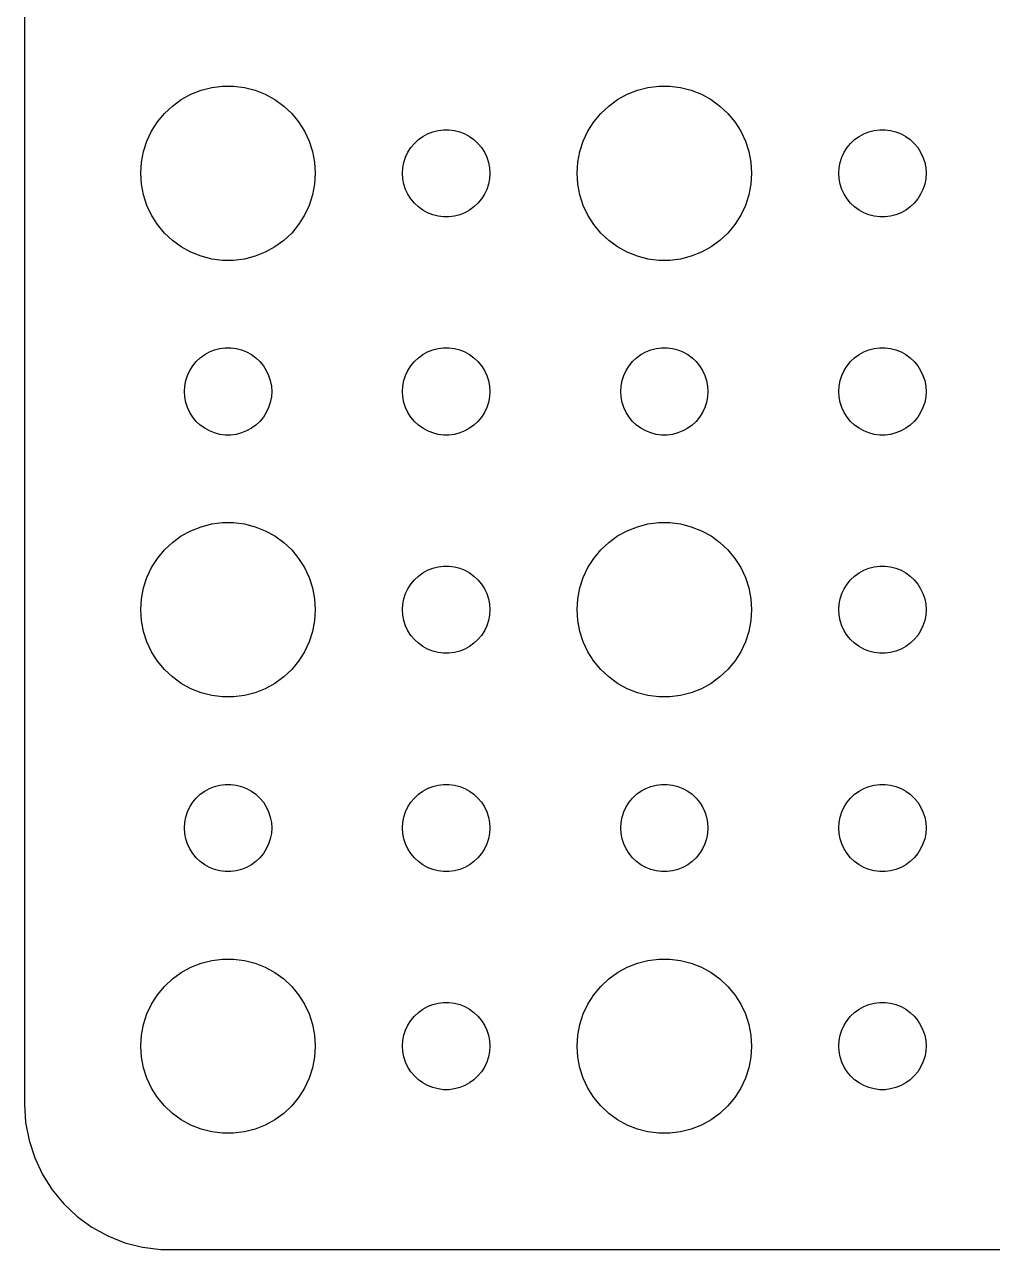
# Model space of a CAD drawing. Header units: metres. Extents: x -74 to 74, y -44 to 44.
# Drawn here: x -74.5 to -41.22, y -44.49 to -2.39 of the extents above; entities that cross this region are included whole.
import ezdxf

# ---------------------------------------------------------------- set-up
doc = ezdxf.new("R2010")
doc.units = ezdxf.units.M

msp = doc.modelspace()

# ---------------------------------------------------------------- linework, layer by layer
for p, q in [((-74.5, 39.5), (-74.5, -39.5)), ((-68.427, -4.64682), (-68.0621, -4.55313)), ((-68.0621, -4.55313), (-67.6884, -4.50591)), ((-67.6884, -4.50591), (-67.3116, -4.50591)), ((-67.3116, -4.50591), (-66.9379, -4.55313)), ((-66.9379, -4.55313), (-66.573, -4.64682)), ((-53.427, -4.64682), (-53.0621, -4.55313)), ((-53.0621, -4.55313), (-52.6884, -4.50591)), ((-52.6884, -4.50591), (-52.3116, -4.50591)), ((-52.3116, -4.50591), (-51.9379, -4.55313)), ((-51.9379, -4.55313), (-51.5729, -4.64682)), ((-69.4123, -5.18845), (-69.1075, -4.96701)), ((-69.1075, -4.96701), (-68.7773, -4.78551)), ((-68.7773, -4.78551), (-68.427, -4.64682)), ((-66.573, -4.64682), (-66.2227, -4.78551)), ((-66.2227, -4.78551), (-65.8925, -4.96701)), ((-65.8925, -4.96701), (-65.5877, -5.18845)), ((-54.4123, -5.18845), (-54.1075, -4.96701)), ((-54.1075, -4.96701), (-53.7773, -4.78551)), ((-53.7773, -4.78551), (-53.427, -4.64682)), ((-51.5729, -4.64682), (-51.2227, -4.78551)), ((-51.2227, -4.78551), (-50.8925, -4.96701)), ((-50.8925, -4.96701), (-50.5877, -5.18845)), ((-69.927, -5.73663), (-69.6869, -5.44635)), ((-69.6869, -5.44635), (-69.4123, -5.18845)), ((-65.5877, -5.18845), (-65.3131, -5.44635)), ((-65.3131, -5.44635), (-65.073, -5.73663)), ((-54.927, -5.73663), (-54.6869, -5.44635)), ((-54.6869, -5.44635), (-54.4123, -5.18845)), ((-50.5877, -5.18845), (-50.3131, -5.44635)), ((-50.3131, -5.44635), (-50.0729, -5.73663)), ((-70.1289, -6.05473), (-69.927, -5.73663)), ((-65.073, -5.73663), (-64.8711, -6.05473)), ((-55.1289, -6.05473), (-54.927, -5.73663)), ((-50.0729, -5.73663), (-49.8711, -6.05473)), ((-70.2893, -6.39561), (-70.1289, -6.05473)), ((-64.8711, -6.05473), (-64.7107, -6.39561)), ((-60.9561, -6.34422), (-60.8037, -6.23351)), ((-60.8037, -6.23351), (-60.6387, -6.14275)), ((-60.6387, -6.14275), (-60.4635, -6.07341)), ((-60.4635, -6.07341), (-60.2811, -6.02657)), ((-60.2811, -6.02657), (-60.0942, -6.00294)), ((-60.0942, -6.00294), (-59.9058, -6.00294)), ((-59.9058, -6.00294), (-59.7189, -6.02657)), ((-59.7189, -6.02657), (-59.5365, -6.07341)), ((-59.5365, -6.07341), (-59.3613, -6.14275)), ((-59.3613, -6.14275), (-59.1963, -6.23351)), ((-59.1963, -6.23351), (-59.0439, -6.34422)), ((-55.2893, -6.39561), (-55.1289, -6.05473)), ((-49.8711, -6.05473), (-49.7107, -6.39561)), ((-45.9561, -6.34422), (-45.8037, -6.23351)), ((-45.8037, -6.23351), (-45.6387, -6.14275)), ((-45.6387, -6.14275), (-45.4635, -6.07341)), ((-45.4635, -6.07341), (-45.2811, -6.02657)), ((-45.2811, -6.02657), (-45.0942, -6.00294)), ((-45.0942, -6.00294), (-44.9058, -6.00294)), ((-44.9058, -6.00294), (-44.7189, -6.02657)), ((-44.7189, -6.02657), (-44.5365, -6.07341)), ((-44.5365, -6.07341), (-44.3613, -6.14275)), ((-44.3613, -6.14275), (-44.1963, -6.23351)), ((-44.1963, -6.23351), (-44.0439, -6.34422)), ((-70.4057, -6.75392), (-70.2893, -6.39561)), ((-64.7107, -6.39561), (-64.5943, -6.75392)), ((-61.3145, -6.77736), (-61.2135, -6.61832)), ((-61.2135, -6.61832), (-61.0934, -6.47318)), ((-61.0934, -6.47318), (-60.9561, -6.34422)), ((-59.0439, -6.34422), (-58.9065, -6.47318)), ((-58.9065, -6.47318), (-58.7865, -6.61832)), ((-58.7865, -6.61832), (-58.6855, -6.77736)), ((-55.4057, -6.75392), (-55.2893, -6.39561)), ((-49.7107, -6.39561), (-49.5942, -6.75392)), ((-46.3145, -6.77736), (-46.2135, -6.61832)), ((-46.2135, -6.61832), (-46.0934, -6.47318)), ((-46.0934, -6.47318), (-45.9561, -6.34422)), ((-44.0439, -6.34422), (-43.9065, -6.47318)), ((-43.9065, -6.47318), (-43.7865, -6.61832)), ((-43.7865, -6.61832), (-43.6855, -6.77736)), ((-70.5, -7.5), (-70.4763, -7.12399)), ((-70.4763, -7.12399), (-70.4057, -6.75392)), ((-64.5943, -6.75392), (-64.5237, -7.12399)), ((-64.5237, -7.12399), (-64.5, -7.5)), ((-61.4882, -7.312), (-61.4529, -7.12695)), ((-61.4529, -7.12695), (-61.3947, -6.9478)), ((-61.3947, -6.9478), (-61.3145, -6.77736)), ((-58.6855, -6.77736), (-58.6053, -6.9478)), ((-58.6053, -6.9478), (-58.5471, -7.12695)), ((-58.5471, -7.12695), (-58.5118, -7.312)), ((-55.5, -7.5), (-55.4763, -7.12399)), ((-55.4763, -7.12399), (-55.4057, -6.75392)), ((-49.5942, -6.75392), (-49.5237, -7.12399)), ((-49.5237, -7.12399), (-49.5, -7.5)), ((-46.4882, -7.312), (-46.4529, -7.12695)), ((-46.4529, -7.12695), (-46.3947, -6.9478)), ((-46.3947, -6.9478), (-46.3145, -6.77736)), ((-43.6855, -6.77736), (-43.6053, -6.9478)), ((-43.6053, -6.9478), (-43.5471, -7.12695)), ((-43.5471, -7.12695), (-43.5118, -7.312)), ((-70.4763, -7.87599), (-70.5, -7.5)), ((-64.5, -7.5), (-64.5237, -7.87599)), ((-61.5, -7.5), (-61.4882, -7.312)), ((-61.4882, -7.68799), (-61.5, -7.5)), ((-58.5118, -7.312), (-58.5, -7.5)), ((-58.5, -7.5), (-58.5118, -7.68799)), ((-55.4763, -7.87599), (-55.5, -7.5)), ((-49.5, -7.5), (-49.5237, -7.87599)), ((-46.5, -7.5), (-46.4882, -7.312)), ((-46.4882, -7.68799), (-46.5, -7.5)), ((-43.5118, -7.312), (-43.5, -7.5)), ((-43.5, -7.5), (-43.5118, -7.68799)), ((-70.4057, -8.24606), (-70.4763, -7.87599)), ((-64.5237, -7.87599), (-64.5943, -8.24606)), ((-61.4529, -7.87303), (-61.4882, -7.68799)), ((-61.3947, -8.05219), (-61.4529, -7.87303)), ((-58.5471, -7.87303), (-58.6053, -8.05219)), ((-58.5118, -7.68799), (-58.5471, -7.87303)), ((-55.4057, -8.24606), (-55.4763, -7.87599)), ((-49.5237, -7.87599), (-49.5942, -8.24606)), ((-46.4529, -7.87303), (-46.4882, -7.68799)), ((-46.3947, -8.05219), (-46.4529, -7.87303)), ((-43.5471, -7.87303), (-43.6053, -8.05219)), ((-43.5118, -7.68799), (-43.5471, -7.87303)), ((-70.2893, -8.60437), (-70.4057, -8.24606)), ((-64.5943, -8.24606), (-64.7107, -8.60437)), ((-61.3145, -8.22263), (-61.3947, -8.05219)), ((-61.2135, -8.38167), (-61.3145, -8.22263)), ((-61.0934, -8.52681), (-61.2135, -8.38167)), ((-58.7865, -8.38167), (-58.9065, -8.52681)), ((-58.6855, -8.22263), (-58.7865, -8.38167)), ((-58.6053, -8.05219), (-58.6855, -8.22263)), ((-55.2893, -8.60437), (-55.4057, -8.24606)), ((-49.5942, -8.24606), (-49.7107, -8.60437)), ((-46.3145, -8.22263), (-46.3947, -8.05219)), ((-46.2135, -8.38167), (-46.3145, -8.22263)), ((-46.0934, -8.52681), (-46.2135, -8.38167)), ((-43.7865, -8.38167), (-43.9065, -8.52681)), ((-43.6855, -8.22263), (-43.7865, -8.38167)), ((-43.6053, -8.05219), (-43.6855, -8.22263)), ((-70.1289, -8.94525), (-70.2893, -8.60437)), ((-64.7107, -8.60437), (-64.8711, -8.94525)), ((-60.9561, -8.65576), (-61.0934, -8.52681)), ((-60.8037, -8.76648), (-60.9561, -8.65576)), ((-60.6387, -8.85724), (-60.8037, -8.76648)), ((-59.1963, -8.76648), (-59.3613, -8.85724)), ((-59.0439, -8.65576), (-59.1963, -8.76648)), ((-58.9065, -8.52681), (-59.0439, -8.65576)), ((-55.1289, -8.94525), (-55.2893, -8.60437)), ((-49.7107, -8.60437), (-49.8711, -8.94525)), ((-45.9561, -8.65576), (-46.0934, -8.52681)), ((-45.8037, -8.76648), (-45.9561, -8.65576)), ((-45.6387, -8.85724), (-45.8037, -8.76648)), ((-44.1963, -8.76648), (-44.3613, -8.85724)), ((-44.0439, -8.65576), (-44.1963, -8.76648)), ((-43.9065, -8.52681), (-44.0439, -8.65576)), ((-69.927, -9.26335), (-70.1289, -8.94525)), ((-64.8711, -8.94525), (-65.073, -9.26335)), ((-60.4635, -8.92657), (-60.6387, -8.85724)), ((-60.2811, -8.97342), (-60.4635, -8.92657)), ((-60.0942, -8.99704), (-60.2811, -8.97342)), ((-59.9058, -8.99704), (-60.0942, -8.99704)), ((-59.7189, -8.97342), (-59.9058, -8.99704)), ((-59.5365, -8.92657), (-59.7189, -8.97342)), ((-59.3613, -8.85724), (-59.5365, -8.92657)), ((-54.927, -9.26335), (-55.1289, -8.94525)), ((-49.8711, -8.94525), (-50.0729, -9.26335)), ((-45.4635, -8.92657), (-45.6387, -8.85724)), ((-45.2811, -8.97342), (-45.4635, -8.92657)), ((-45.0942, -8.99704), (-45.2811, -8.97342)), ((-44.9058, -8.99704), (-45.0942, -8.99704)), ((-44.7189, -8.97342), (-44.9058, -8.99704)), ((-44.5365, -8.92657), (-44.7189, -8.97342)), ((-44.3613, -8.85724), (-44.5365, -8.92657)), ((-69.6869, -9.55363), (-69.927, -9.26335)), ((-69.4123, -9.81154), (-69.6869, -9.55363)), ((-65.3131, -9.55363), (-65.5877, -9.81154)), ((-65.073, -9.26335), (-65.3131, -9.55363)), ((-54.6869, -9.55363), (-54.927, -9.26335)), ((-54.4123, -9.81154), (-54.6869, -9.55363)), ((-50.3131, -9.55363), (-50.5877, -9.81154)), ((-50.0729, -9.26335), (-50.3131, -9.55363)), ((-69.1075, -10.033), (-69.4123, -9.81154)), ((-68.7773, -10.2145), (-69.1075, -10.033)), ((-65.8925, -10.033), (-66.2227, -10.2145)), ((-65.5877, -9.81154), (-65.8925, -10.033)), ((-54.1075, -10.033), (-54.4123, -9.81154)), ((-53.7773, -10.2145), (-54.1075, -10.033)), ((-50.8925, -10.033), (-51.2227, -10.2145)), ((-50.5877, -9.81154), (-50.8925, -10.033)), ((-68.427, -10.3532), (-68.7773, -10.2145)), ((-68.0621, -10.4469), (-68.427, -10.3532)), ((-67.6884, -10.4941), (-68.0621, -10.4469)), ((-67.3116, -10.4941), (-67.6884, -10.4941)), ((-66.9379, -10.4469), (-67.3116, -10.4941)), ((-66.573, -10.3532), (-66.9379, -10.4469)), ((-66.2227, -10.2145), (-66.573, -10.3532)), ((-53.427, -10.3532), (-53.7773, -10.2145)), ((-53.0621, -10.4469), (-53.427, -10.3532)), ((-52.6884, -10.4941), (-53.0621, -10.4469)), ((-52.3116, -10.4941), (-52.6884, -10.4941)), ((-51.9379, -10.4469), (-52.3116, -10.4941)), ((-51.5729, -10.3532), (-51.9379, -10.4469)), ((-51.2227, -10.2145), (-51.5729, -10.3532)), ((-68.5934, -13.9732), (-68.4561, -13.8442)), ((-68.4561, -13.8442), (-68.3037, -13.7335)), ((-68.3037, -13.7335), (-68.1387, -13.6427)), ((-68.1387, -13.6427), (-67.9635, -13.5734)), ((-67.9635, -13.5734), (-67.7811, -13.5266)), ((-67.7811, -13.5266), (-67.5942, -13.5029)), ((-67.5942, -13.5029), (-67.4058, -13.5029)), ((-67.4058, -13.5029), (-67.2189, -13.5266)), ((-67.2189, -13.5266), (-67.0365, -13.5734)), ((-67.0365, -13.5734), (-66.8613, -13.6427)), ((-66.8613, -13.6427), (-66.6963, -13.7335)), ((-66.6963, -13.7335), (-66.5439, -13.8442)), ((-66.5439, -13.8442), (-66.4065, -13.9732)), ((-61.0934, -13.9732), (-60.9561, -13.8442)), ((-60.9561, -13.8442), (-60.8037, -13.7335)), ((-60.8037, -13.7335), (-60.6387, -13.6427)), ((-60.6387, -13.6427), (-60.4635, -13.5734)), ((-60.4635, -13.5734), (-60.2811, -13.5266)), ((-60.2811, -13.5266), (-60.0942, -13.5029)), ((-60.0942, -13.5029), (-59.9058, -13.5029)), ((-59.9058, -13.5029), (-59.7189, -13.5266)), ((-59.7189, -13.5266), (-59.5365, -13.5734)), ((-59.5365, -13.5734), (-59.3613, -13.6427)), ((-59.3613, -13.6427), (-59.1963, -13.7335)), ((-59.1963, -13.7335), (-59.0439, -13.8442)), ((-59.0439, -13.8442), (-58.9065, -13.9732)), ((-53.5934, -13.9732), (-53.4561, -13.8442)), ((-53.4561, -13.8442), (-53.3037, -13.7335)), ((-53.3037, -13.7335), (-53.1387, -13.6427)), ((-53.1387, -13.6427), (-52.9635, -13.5734)), ((-52.9635, -13.5734), (-52.7811, -13.5266)), ((-52.7811, -13.5266), (-52.5942, -13.5029)), ((-52.5942, -13.5029), (-52.4058, -13.5029)), ((-52.4058, -13.5029), (-52.2189, -13.5266)), ((-52.2189, -13.5266), (-52.0365, -13.5734)), ((-52.0365, -13.5734), (-51.8613, -13.6427)), ((-51.8613, -13.6427), (-51.6963, -13.7335)), ((-51.6963, -13.7335), (-51.5439, -13.8442)), ((-51.5439, -13.8442), (-51.4065, -13.9732)), ((-46.0934, -13.9732), (-45.9561, -13.8442)), ((-45.9561, -13.8442), (-45.8037, -13.7335)), ((-45.8037, -13.7335), (-45.6387, -13.6427)), ((-45.6387, -13.6427), (-45.4635, -13.5734)), ((-45.4635, -13.5734), (-45.2811, -13.5266)), ((-45.2811, -13.5266), (-45.0942, -13.5029)), ((-45.0942, -13.5029), (-44.9058, -13.5029)), ((-44.9058, -13.5029), (-44.7189, -13.5266)), ((-44.7189, -13.5266), (-44.5365, -13.5734)), ((-44.5365, -13.5734), (-44.3613, -13.6427)), ((-44.3613, -13.6427), (-44.1963, -13.7335)), ((-44.1963, -13.7335), (-44.0439, -13.8442)), ((-44.0439, -13.8442), (-43.9065, -13.9732)), ((-68.8947, -14.4478), (-68.8145, -14.2774)), ((-68.8145, -14.2774), (-68.7135, -14.1183)), ((-68.7135, -14.1183), (-68.5934, -13.9732)), ((-66.4065, -13.9732), (-66.2865, -14.1183)), ((-66.2865, -14.1183), (-66.1855, -14.2774)), ((-66.1855, -14.2774), (-66.1053, -14.4478)), ((-61.3947, -14.4478), (-61.3145, -14.2774)), ((-61.3145, -14.2774), (-61.2135, -14.1183)), ((-61.2135, -14.1183), (-61.0934, -13.9732)), ((-58.9065, -13.9732), (-58.7865, -14.1183)), ((-58.7865, -14.1183), (-58.6855, -14.2774)), ((-58.6855, -14.2774), (-58.6053, -14.4478)), ((-53.8947, -14.4478), (-53.8145, -14.2774)), ((-53.8145, -14.2774), (-53.7135, -14.1183)), ((-53.7135, -14.1183), (-53.5934, -13.9732)), ((-51.4065, -13.9732), (-51.2865, -14.1183)), ((-51.2865, -14.1183), (-51.1855, -14.2774)), ((-51.1855, -14.2774), (-51.1053, -14.4478)), ((-46.3947, -14.4478), (-46.3145, -14.2774)), ((-46.3145, -14.2774), (-46.2135, -14.1183)), ((-46.2135, -14.1183), (-46.0934, -13.9732)), ((-43.9065, -13.9732), (-43.7865, -14.1183)), ((-43.7865, -14.1183), (-43.6855, -14.2774)), ((-43.6855, -14.2774), (-43.6053, -14.4478)), ((-68.9882, -14.812), (-68.9529, -14.627)), ((-68.9529, -14.627), (-68.8947, -14.4478)), ((-66.1053, -14.4478), (-66.0471, -14.627)), ((-66.0471, -14.627), (-66.0118, -14.812)), ((-61.4882, -14.812), (-61.4529, -14.627)), ((-61.4529, -14.627), (-61.3947, -14.4478)), ((-58.6053, -14.4478), (-58.5471, -14.627)), ((-58.5471, -14.627), (-58.5118, -14.812)), ((-53.9882, -14.812), (-53.9529, -14.627)), ((-53.9529, -14.627), (-53.8947, -14.4478)), ((-51.1053, -14.4478), (-51.0471, -14.627)), ((-51.0471, -14.627), (-51.0118, -14.812)), ((-46.4882, -14.812), (-46.4529, -14.627)), ((-46.4529, -14.627), (-46.3947, -14.4478)), ((-43.6053, -14.4478), (-43.5471, -14.627)), ((-43.5471, -14.627), (-43.5118, -14.812)), ((-69, -15), (-68.9882, -14.812)), ((-68.9882, -15.188), (-69, -15)), ((-66.0118, -14.812), (-66, -15)), ((-66, -15), (-66.0118, -15.188)), ((-61.5, -15), (-61.4882, -14.812)), ((-61.4882, -15.188), (-61.5, -15)), ((-58.5118, -14.812), (-58.5, -15)), ((-58.5, -15), (-58.5118, -15.188)), ((-54, -15), (-53.9882, -14.812)), ((-53.9882, -15.188), (-54, -15)), ((-51.0118, -14.812), (-51, -15)), ((-51, -15), (-51.0118, -15.188)), ((-46.5, -15), (-46.4882, -14.812)), ((-46.4882, -15.188), (-46.5, -15)), ((-43.5118, -14.812), (-43.5, -15)), ((-43.5, -15), (-43.5118, -15.188)), ((-68.9529, -15.373), (-68.9882, -15.188)), ((-68.8947, -15.5522), (-68.9529, -15.373)), ((-68.8145, -15.7226), (-68.8947, -15.5522)), ((-66.1053, -15.5522), (-66.1855, -15.7226)), ((-66.0471, -15.373), (-66.1053, -15.5522)), ((-66.0118, -15.188), (-66.0471, -15.373)), ((-61.4529, -15.373), (-61.4882, -15.188)), ((-61.3947, -15.5522), (-61.4529, -15.373)), ((-61.3145, -15.7226), (-61.3947, -15.5522)), ((-58.6053, -15.5522), (-58.6855, -15.7226)), ((-58.5471, -15.373), (-58.6053, -15.5522)), ((-58.5118, -15.188), (-58.5471, -15.373)), ((-53.9529, -15.373), (-53.9882, -15.188)), ((-53.8947, -15.5522), (-53.9529, -15.373)), ((-53.8145, -15.7226), (-53.8947, -15.5522)), ((-51.1053, -15.5522), (-51.1855, -15.7226)), ((-51.0471, -15.373), (-51.1053, -15.5522)), ((-51.0118, -15.188), (-51.0471, -15.373)), ((-46.4529, -15.373), (-46.4882, -15.188)), ((-46.3947, -15.5522), (-46.4529, -15.373)), ((-46.3145, -15.7226), (-46.3947, -15.5522)), ((-43.6053, -15.5522), (-43.6855, -15.7226)), ((-43.5471, -15.373), (-43.6053, -15.5522)), ((-43.5118, -15.188), (-43.5471, -15.373)), ((-68.7135, -15.8817), (-68.8145, -15.7226)), ((-68.5934, -16.0268), (-68.7135, -15.8817)), ((-66.2865, -15.8817), (-66.4065, -16.0268)), ((-66.1855, -15.7226), (-66.2865, -15.8817)), ((-61.2135, -15.8817), (-61.3145, -15.7226)), ((-61.0934, -16.0268), (-61.2135, -15.8817)), ((-58.7865, -15.8817), (-58.9065, -16.0268)), ((-58.6855, -15.7226), (-58.7865, -15.8817)), ((-53.7135, -15.8817), (-53.8145, -15.7226)), ((-53.5934, -16.0268), (-53.7135, -15.8817)), ((-51.2865, -15.8817), (-51.4065, -16.0268)), ((-51.1855, -15.7226), (-51.2865, -15.8817)), ((-46.2135, -15.8817), (-46.3145, -15.7226)), ((-46.0934, -16.0268), (-46.2135, -15.8817)), ((-43.7865, -15.8817), (-43.9065, -16.0268)), ((-43.6855, -15.7226), (-43.7865, -15.8817)), ((-68.4561, -16.1558), (-68.5934, -16.0268)), ((-68.3037, -16.2665), (-68.4561, -16.1558)), ((-68.1387, -16.3572), (-68.3037, -16.2665)), ((-67.9635, -16.4266), (-68.1387, -16.3572)), ((-66.8613, -16.3572), (-67.0365, -16.4266)), ((-66.6963, -16.2665), (-66.8613, -16.3572)), ((-66.5439, -16.1558), (-66.6963, -16.2665)), ((-66.4065, -16.0268), (-66.5439, -16.1558)), ((-60.9561, -16.1558), (-61.0934, -16.0268)), ((-60.8037, -16.2665), (-60.9561, -16.1558)), ((-60.6387, -16.3572), (-60.8037, -16.2665)), ((-60.4635, -16.4266), (-60.6387, -16.3572)), ((-59.3613, -16.3572), (-59.5365, -16.4266)), ((-59.1963, -16.2665), (-59.3613, -16.3572)), ((-59.0439, -16.1558), (-59.1963, -16.2665)), ((-58.9065, -16.0268), (-59.0439, -16.1558)), ((-53.4561, -16.1558), (-53.5934, -16.0268)), ((-53.3037, -16.2665), (-53.4561, -16.1558)), ((-53.1387, -16.3572), (-53.3037, -16.2665)), ((-52.9635, -16.4266), (-53.1387, -16.3572)), ((-51.8613, -16.3572), (-52.0365, -16.4266)), ((-51.6963, -16.2665), (-51.8613, -16.3572)), ((-51.5439, -16.1558), (-51.6963, -16.2665)), ((-51.4065, -16.0268), (-51.5439, -16.1558)), ((-45.9561, -16.1558), (-46.0934, -16.0268)), ((-45.8037, -16.2665), (-45.9561, -16.1558)), ((-45.6387, -16.3572), (-45.8037, -16.2665)), ((-45.4635, -16.4266), (-45.6387, -16.3572)), ((-44.3613, -16.3572), (-44.5365, -16.4266)), ((-44.1963, -16.2665), (-44.3613, -16.3572)), ((-44.0439, -16.1558), (-44.1963, -16.2665)), ((-43.9065, -16.0268), (-44.0439, -16.1558)), ((-67.7811, -16.4734), (-67.9635, -16.4266)), ((-67.5942, -16.497), (-67.7811, -16.4734)), ((-67.4058, -16.497), (-67.5942, -16.497)), ((-67.2189, -16.4734), (-67.4058, -16.497)), ((-67.0365, -16.4266), (-67.2189, -16.4734)), ((-60.2811, -16.4734), (-60.4635, -16.4266)), ((-60.0942, -16.497), (-60.2811, -16.4734)), ((-59.9058, -16.497), (-60.0942, -16.497)), ((-59.7189, -16.4734), (-59.9058, -16.497)), ((-59.5365, -16.4266), (-59.7189, -16.4734)), ((-52.7811, -16.4734), (-52.9635, -16.4266)), ((-52.5942, -16.497), (-52.7811, -16.4734)), ((-52.4058, -16.497), (-52.5942, -16.497)), ((-52.2189, -16.4734), (-52.4058, -16.497)), ((-52.0365, -16.4266), (-52.2189, -16.4734)), ((-45.2811, -16.4734), (-45.4635, -16.4266)), ((-45.0942, -16.497), (-45.2811, -16.4734)), ((-44.9058, -16.497), (-45.0942, -16.497)), ((-44.7189, -16.4734), (-44.9058, -16.497)), ((-44.5365, -16.4266), (-44.7189, -16.4734)), ((-69.1075, -19.967), (-68.7773, -19.7855)), ((-68.7773, -19.7855), (-68.427, -19.6468)), ((-68.427, -19.6468), (-68.0621, -19.5531)), ((-68.0621, -19.5531), (-67.6884, -19.5059)), ((-67.6884, -19.5059), (-67.3116, -19.5059)), ((-67.3116, -19.5059), (-66.9379, -19.5531)), ((-66.9379, -19.5531), (-66.573, -19.6468)), ((-66.573, -19.6468), (-66.2227, -19.7855)), ((-66.2227, -19.7855), (-65.8925, -19.967)), ((-54.1075, -19.967), (-53.7773, -19.7855)), ((-53.7773, -19.7855), (-53.427, -19.6468)), ((-53.427, -19.6468), (-53.0621, -19.5531)), ((-53.0621, -19.5531), (-52.6884, -19.5059)), ((-52.6884, -19.5059), (-52.3116, -19.5059)), ((-52.3116, -19.5059), (-51.9379, -19.5531)), ((-51.9379, -19.5531), (-51.5729, -19.6468)), ((-51.5729, -19.6468), (-51.2227, -19.7855)), ((-51.2227, -19.7855), (-50.8925, -19.967)), ((-69.6869, -20.4464), (-69.4123, -20.1884)), ((-69.4123, -20.1884), (-69.1075, -19.967)), ((-65.8925, -19.967), (-65.5877, -20.1884)), ((-65.5877, -20.1884), (-65.3131, -20.4464)), ((-54.6869, -20.4464), (-54.4123, -20.1884)), ((-54.4123, -20.1884), (-54.1075, -19.967)), ((-50.8925, -19.967), (-50.5877, -20.1884)), ((-50.5877, -20.1884), (-50.3131, -20.4464)), ((-69.927, -20.7366), (-69.6869, -20.4464)), ((-65.3131, -20.4464), (-65.073, -20.7366)), ((-54.927, -20.7366), (-54.6869, -20.4464)), ((-50.3131, -20.4464), (-50.0729, -20.7366)), ((-70.1289, -21.0547), (-69.927, -20.7366)), ((-65.073, -20.7366), (-64.8711, -21.0547)), ((-60.4635, -21.0734), (-60.2811, -21.0266)), ((-60.2811, -21.0266), (-60.0942, -21.003)), ((-60.0942, -21.003), (-59.9058, -21.003)), ((-59.9058, -21.003), (-59.7189, -21.0266)), ((-59.7189, -21.0266), (-59.5365, -21.0734)), ((-55.1289, -21.0547), (-54.927, -20.7366)), ((-50.0729, -20.7366), (-49.8711, -21.0547)), ((-45.4635, -21.0734), (-45.2811, -21.0266)), ((-45.2811, -21.0266), (-45.0942, -21.003)), ((-45.0942, -21.003), (-44.9058, -21.003)), ((-44.9058, -21.003), (-44.7189, -21.0266)), ((-44.7189, -21.0266), (-44.5365, -21.0734)), ((-70.4057, -21.7539), (-70.2893, -21.3956)), ((-70.2893, -21.3956), (-70.1289, -21.0547)), ((-64.8711, -21.0547), (-64.7107, -21.3956)), ((-64.7107, -21.3956), (-64.5943, -21.7539)), ((-61.0934, -21.4732), (-60.9561, -21.3442)), ((-60.9561, -21.3442), (-60.8037, -21.2335)), ((-60.8037, -21.2335), (-60.6387, -21.1427)), ((-60.6387, -21.1427), (-60.4635, -21.0734)), ((-59.5365, -21.0734), (-59.3613, -21.1427)), ((-59.3613, -21.1427), (-59.1963, -21.2335)), ((-59.1963, -21.2335), (-59.0439, -21.3442)), ((-59.0439, -21.3442), (-58.9065, -21.4732)), ((-55.4057, -21.7539), (-55.2893, -21.3956)), ((-55.2893, -21.3956), (-55.1289, -21.0547)), ((-49.8711, -21.0547), (-49.7107, -21.3956)), ((-49.7107, -21.3956), (-49.5942, -21.7539)), ((-46.0934, -21.4732), (-45.9561, -21.3442)), ((-45.9561, -21.3442), (-45.8037, -21.2335)), ((-45.8037, -21.2335), (-45.6387, -21.1427)), ((-45.6387, -21.1427), (-45.4635, -21.0734)), ((-44.5365, -21.0734), (-44.3613, -21.1427)), ((-44.3613, -21.1427), (-44.1963, -21.2335)), ((-44.1963, -21.2335), (-44.0439, -21.3442)), ((-44.0439, -21.3442), (-43.9065, -21.4732)), ((-70.4763, -22.124), (-70.4057, -21.7539)), ((-64.5943, -21.7539), (-64.5237, -22.124)), ((-61.3947, -21.9478), (-61.3145, -21.7774)), ((-61.3145, -21.7774), (-61.2135, -21.6183)), ((-61.2135, -21.6183), (-61.0934, -21.4732)), ((-58.9065, -21.4732), (-58.7865, -21.6183)), ((-58.7865, -21.6183), (-58.6855, -21.7774)), ((-58.6855, -21.7774), (-58.6053, -21.9478)), ((-55.4763, -22.124), (-55.4057, -21.7539)), ((-49.5942, -21.7539), (-49.5237, -22.124)), ((-46.3947, -21.9478), (-46.3145, -21.7774)), ((-46.3145, -21.7774), (-46.2135, -21.6183)), ((-46.2135, -21.6183), (-46.0934, -21.4732)), ((-43.9065, -21.4732), (-43.7865, -21.6183)), ((-43.7865, -21.6183), (-43.6855, -21.7774)), ((-43.6855, -21.7774), (-43.6053, -21.9478)), ((-70.5, -22.5), (-70.4763, -22.124)), ((-64.5237, -22.124), (-64.5, -22.5)), ((-61.5, -22.5), (-61.4882, -22.312)), ((-61.4882, -22.312), (-61.4529, -22.127)), ((-61.4529, -22.127), (-61.3947, -21.9478)), ((-58.6053, -21.9478), (-58.5471, -22.127)), ((-58.5471, -22.127), (-58.5118, -22.312)), ((-58.5118, -22.312), (-58.5, -22.5)), ((-55.5, -22.5), (-55.4763, -22.124)), ((-49.5237, -22.124), (-49.5, -22.5)), ((-46.5, -22.5), (-46.4882, -22.312)), ((-46.4882, -22.312), (-46.4529, -22.127)), ((-46.4529, -22.127), (-46.3947, -21.9478)), ((-43.6053, -21.9478), (-43.5471, -22.127)), ((-43.5471, -22.127), (-43.5118, -22.312)), ((-43.5118, -22.312), (-43.5, -22.5)), ((-70.4763, -22.876), (-70.5, -22.5)), ((-64.5, -22.5), (-64.5237, -22.876)), ((-61.4882, -22.688), (-61.5, -22.5)), ((-61.4529, -22.873), (-61.4882, -22.688)), ((-58.5118, -22.688), (-58.5471, -22.873)), ((-58.5, -22.5), (-58.5118, -22.688)), ((-55.4763, -22.876), (-55.5, -22.5)), ((-49.5, -22.5), (-49.5237, -22.876)), ((-46.4882, -22.688), (-46.5, -22.5)), ((-46.4529, -22.873), (-46.4882, -22.688)), ((-43.5118, -22.688), (-43.5471, -22.873)), ((-43.5, -22.5), (-43.5118, -22.688)), ((-70.4057, -23.2461), (-70.4763, -22.876)), ((-64.5237, -22.876), (-64.5943, -23.2461)), ((-61.3947, -23.0522), (-61.4529, -22.873)), ((-61.3145, -23.2226), (-61.3947, -23.0522)), ((-58.6053, -23.0522), (-58.6855, -23.2226)), ((-58.5471, -22.873), (-58.6053, -23.0522)), ((-55.4057, -23.2461), (-55.4763, -22.876)), ((-49.5237, -22.876), (-49.5942, -23.2461)), ((-46.3947, -23.0522), (-46.4529, -22.873)), ((-46.3145, -23.2226), (-46.3947, -23.0522)), ((-43.6053, -23.0522), (-43.6855, -23.2226)), ((-43.5471, -22.873), (-43.6053, -23.0522)), ((-70.2893, -23.6044), (-70.4057, -23.2461)), ((-64.5943, -23.2461), (-64.7107, -23.6044)), ((-61.2135, -23.3817), (-61.3145, -23.2226)), ((-61.0934, -23.5268), (-61.2135, -23.3817)), ((-60.9561, -23.6558), (-61.0934, -23.5268)), ((-58.9065, -23.5268), (-59.0439, -23.6558)), ((-58.7865, -23.3817), (-58.9065, -23.5268)), ((-58.6855, -23.2226), (-58.7865, -23.3817)), ((-55.2893, -23.6044), (-55.4057, -23.2461)), ((-49.5942, -23.2461), (-49.7107, -23.6044)), ((-46.2135, -23.3817), (-46.3145, -23.2226)), ((-46.0934, -23.5268), (-46.2135, -23.3817)), ((-45.9561, -23.6558), (-46.0934, -23.5268)), ((-43.9065, -23.5268), (-44.0439, -23.6558)), ((-43.7865, -23.3817), (-43.9065, -23.5268)), ((-43.6855, -23.2226), (-43.7865, -23.3817)), ((-70.1289, -23.9453), (-70.2893, -23.6044)), ((-69.927, -24.2634), (-70.1289, -23.9453)), ((-64.8711, -23.9453), (-65.073, -24.2634)), ((-64.7107, -23.6044), (-64.8711, -23.9453)), ((-60.8037, -23.7665), (-60.9561, -23.6558)), ((-60.6387, -23.8572), (-60.8037, -23.7665)), ((-60.4635, -23.9266), (-60.6387, -23.8572)), ((-60.2811, -23.9734), (-60.4635, -23.9266)), ((-60.0942, -23.997), (-60.2811, -23.9734)), ((-59.9058, -23.997), (-60.0942, -23.997)), ((-59.7189, -23.9734), (-59.9058, -23.997)), ((-59.5365, -23.9266), (-59.7189, -23.9734)), ((-59.3613, -23.8572), (-59.5365, -23.9266)), ((-59.1963, -23.7665), (-59.3613, -23.8572)), ((-59.0439, -23.6558), (-59.1963, -23.7665)), ((-55.1289, -23.9453), (-55.2893, -23.6044)), ((-54.927, -24.2634), (-55.1289, -23.9453)), ((-49.8711, -23.9453), (-50.0729, -24.2634)), ((-49.7107, -23.6044), (-49.8711, -23.9453)), ((-45.8037, -23.7665), (-45.9561, -23.6558)), ((-45.6387, -23.8572), (-45.8037, -23.7665)), ((-45.4635, -23.9266), (-45.6387, -23.8572)), ((-45.2811, -23.9734), (-45.4635, -23.9266)), ((-45.0942, -23.997), (-45.2811, -23.9734)), ((-44.9058, -23.997), (-45.0942, -23.997)), ((-44.7189, -23.9734), (-44.9058, -23.997)), ((-44.5365, -23.9266), (-44.7189, -23.9734)), ((-44.3613, -23.8572), (-44.5365, -23.9266)), ((-44.1963, -23.7665), (-44.3613, -23.8572)), ((-44.0439, -23.6558), (-44.1963, -23.7665)), ((-69.6869, -24.5536), (-69.927, -24.2634)), ((-65.073, -24.2634), (-65.3131, -24.5536)), ((-54.6869, -24.5536), (-54.927, -24.2634)), ((-50.0729, -24.2634), (-50.3131, -24.5536)), ((-69.4123, -24.8115), (-69.6869, -24.5536)), ((-69.1075, -25.033), (-69.4123, -24.8115)), ((-65.5877, -24.8115), (-65.8925, -25.033)), ((-65.3131, -24.5536), (-65.5877, -24.8115)), ((-54.4123, -24.8115), (-54.6869, -24.5536)), ((-54.1075, -25.033), (-54.4123, -24.8115)), ((-50.5877, -24.8115), (-50.8925, -25.033)), ((-50.3131, -24.5536), (-50.5877, -24.8115)), ((-68.7773, -25.2145), (-69.1075, -25.033)), ((-68.427, -25.3532), (-68.7773, -25.2145)), ((-66.2227, -25.2145), (-66.573, -25.3532)), ((-65.8925, -25.033), (-66.2227, -25.2145)), ((-53.7773, -25.2145), (-54.1075, -25.033)), ((-53.427, -25.3532), (-53.7773, -25.2145)), ((-51.2227, -25.2145), (-51.5729, -25.3532)), ((-50.8925, -25.033), (-51.2227, -25.2145)), ((-68.0621, -25.4469), (-68.427, -25.3532)), ((-67.6884, -25.4941), (-68.0621, -25.4469)), ((-67.3116, -25.4941), (-67.6884, -25.4941)), ((-66.9379, -25.4469), (-67.3116, -25.4941)), ((-66.573, -25.3532), (-66.9379, -25.4469)), ((-53.0621, -25.4469), (-53.427, -25.3532)), ((-52.6884, -25.4941), (-53.0621, -25.4469)), ((-52.3116, -25.4941), (-52.6884, -25.4941)), ((-51.9379, -25.4469), (-52.3116, -25.4941)), ((-51.5729, -25.3532), (-51.9379, -25.4469)), ((-68.1387, -28.6427), (-67.9635, -28.5734)), ((-67.9635, -28.5734), (-67.7811, -28.5266)), ((-67.7811, -28.5266), (-67.5942, -28.503)), ((-67.5942, -28.503), (-67.4058, -28.503)), ((-67.4058, -28.503), (-67.2189, -28.5266)), ((-67.2189, -28.5266), (-67.0365, -28.5734)), ((-67.0365, -28.5734), (-66.8613, -28.6427)), ((-60.6387, -28.6427), (-60.4635, -28.5734)), ((-60.4635, -28.5734), (-60.2811, -28.5266)), ((-60.2811, -28.5266), (-60.0942, -28.503)), ((-60.0942, -28.503), (-59.9058, -28.503)), ((-59.9058, -28.503), (-59.7189, -28.5266)), ((-59.7189, -28.5266), (-59.5365, -28.5734)), ((-59.5365, -28.5734), (-59.3613, -28.6427)), ((-53.1387, -28.6427), (-52.9635, -28.5734)), ((-52.9635, -28.5734), (-52.7811, -28.5266)), ((-52.7811, -28.5266), (-52.5942, -28.503)), ((-52.5942, -28.503), (-52.4058, -28.503)), ((-52.4058, -28.503), (-52.2189, -28.5266)), ((-52.2189, -28.5266), (-52.0365, -28.5734)), ((-52.0365, -28.5734), (-51.8613, -28.6427)), ((-45.6387, -28.6427), (-45.4635, -28.5734)), ((-45.4635, -28.5734), (-45.2811, -28.5266)), ((-45.2811, -28.5266), (-45.0942, -28.503)), ((-45.0942, -28.503), (-44.9058, -28.503)), ((-44.9058, -28.503), (-44.7189, -28.5266)), ((-44.7189, -28.5266), (-44.5365, -28.5734)), ((-44.5365, -28.5734), (-44.3613, -28.6427)), ((-68.7135, -29.1183), (-68.5934, -28.9732)), ((-68.5934, -28.9732), (-68.4561, -28.8442)), ((-68.4561, -28.8442), (-68.3037, -28.7335)), ((-68.3037, -28.7335), (-68.1387, -28.6427)), ((-66.8613, -28.6427), (-66.6963, -28.7335)), ((-66.6963, -28.7335), (-66.5439, -28.8442)), ((-66.5439, -28.8442), (-66.4065, -28.9732)), ((-66.4065, -28.9732), (-66.2865, -29.1183)), ((-61.2135, -29.1183), (-61.0934, -28.9732)), ((-61.0934, -28.9732), (-60.9561, -28.8442)), ((-60.9561, -28.8442), (-60.8037, -28.7335)), ((-60.8037, -28.7335), (-60.6387, -28.6427)), ((-59.3613, -28.6427), (-59.1963, -28.7335)), ((-59.1963, -28.7335), (-59.0439, -28.8442)), ((-59.0439, -28.8442), (-58.9065, -28.9732)), ((-58.9065, -28.9732), (-58.7865, -29.1183)), ((-53.7135, -29.1183), (-53.5934, -28.9732)), ((-53.5934, -28.9732), (-53.4561, -28.8442)), ((-53.4561, -28.8442), (-53.3037, -28.7335)), ((-53.3037, -28.7335), (-53.1387, -28.6427)), ((-51.8613, -28.6427), (-51.6963, -28.7335)), ((-51.6963, -28.7335), (-51.5439, -28.8442)), ((-51.5439, -28.8442), (-51.4065, -28.9732)), ((-51.4065, -28.9732), (-51.2865, -29.1183)), ((-46.2135, -29.1183), (-46.0934, -28.9732)), ((-46.0934, -28.9732), (-45.9561, -28.8442)), ((-45.9561, -28.8442), (-45.8037, -28.7335)), ((-45.8037, -28.7335), (-45.6387, -28.6427)), ((-44.3613, -28.6427), (-44.1963, -28.7335)), ((-44.1963, -28.7335), (-44.0439, -28.8442)), ((-44.0439, -28.8442), (-43.9065, -28.9732)), ((-43.9065, -28.9732), (-43.7865, -29.1183)), ((-68.9529, -29.627), (-68.8947, -29.4478)), ((-68.8947, -29.4478), (-68.8145, -29.2774)), ((-68.8145, -29.2774), (-68.7135, -29.1183)), ((-66.2865, -29.1183), (-66.1855, -29.2774)), ((-66.1855, -29.2774), (-66.1053, -29.4478)), ((-66.1053, -29.4478), (-66.0471, -29.627)), ((-61.4529, -29.627), (-61.3947, -29.4478)), ((-61.3947, -29.4478), (-61.3145, -29.2774)), ((-61.3145, -29.2774), (-61.2135, -29.1183)), ((-58.7865, -29.1183), (-58.6855, -29.2774)), ((-58.6855, -29.2774), (-58.6053, -29.4478)), ((-58.6053, -29.4478), (-58.5471, -29.627)), ((-53.9529, -29.627), (-53.8947, -29.4478)), ((-53.8947, -29.4478), (-53.8145, -29.2774)), ((-53.8145, -29.2774), (-53.7135, -29.1183)), ((-51.2865, -29.1183), (-51.1855, -29.2774)), ((-51.1855, -29.2774), (-51.1053, -29.4478)), ((-51.1053, -29.4478), (-51.0471, -29.627)), ((-46.4529, -29.627), (-46.3947, -29.4478)), ((-46.3947, -29.4478), (-46.3145, -29.2774)), ((-46.3145, -29.2774), (-46.2135, -29.1183)), ((-43.7865, -29.1183), (-43.6855, -29.2774)), ((-43.6855, -29.2774), (-43.6053, -29.4478)), ((-43.6053, -29.4478), (-43.5471, -29.627)), ((-69, -30), (-68.9882, -29.812)), ((-68.9882, -29.812), (-68.9529, -29.627)), ((-66.0471, -29.627), (-66.0118, -29.812)), ((-66.0118, -29.812), (-66, -30)), ((-61.5, -30), (-61.4882, -29.812)), ((-61.4882, -29.812), (-61.4529, -29.627)), ((-58.5471, -29.627), (-58.5118, -29.812)), ((-58.5118, -29.812), (-58.5, -30)), ((-54, -30), (-53.9882, -29.812)), ((-53.9882, -29.812), (-53.9529, -29.627)), ((-51.0471, -29.627), (-51.0118, -29.812)), ((-51.0118, -29.812), (-51, -30)), ((-46.5, -30), (-46.4882, -29.812)), ((-46.4882, -29.812), (-46.4529, -29.627)), ((-43.5471, -29.627), (-43.5118, -29.812)), ((-43.5118, -29.812), (-43.5, -30)), ((-68.9882, -30.188), (-69, -30)), ((-68.9529, -30.373), (-68.9882, -30.188)), ((-66.0118, -30.188), (-66.0471, -30.373)), ((-66, -30), (-66.0118, -30.188)), ((-61.4882, -30.188), (-61.5, -30)), ((-61.4529, -30.373), (-61.4882, -30.188)), ((-58.5118, -30.188), (-58.5471, -30.373)), ((-58.5, -30), (-58.5118, -30.188)), ((-53.9882, -30.188), (-54, -30)), ((-53.9529, -30.373), (-53.9882, -30.188)), ((-51.0118, -30.188), (-51.0471, -30.373)), ((-51, -30), (-51.0118, -30.188)), ((-46.4882, -30.188), (-46.5, -30)), ((-46.4529, -30.373), (-46.4882, -30.188)), ((-43.5118, -30.188), (-43.5471, -30.373)), ((-43.5, -30), (-43.5118, -30.188)), ((-68.8947, -30.5522), (-68.9529, -30.373)), ((-68.8145, -30.7226), (-68.8947, -30.5522)), ((-68.7135, -30.8817), (-68.8145, -30.7226)), ((-66.1855, -30.7226), (-66.2865, -30.8817)), ((-66.1053, -30.5522), (-66.1855, -30.7226)), ((-66.0471, -30.373), (-66.1053, -30.5522)), ((-61.3947, -30.5522), (-61.4529, -30.373)), ((-61.3145, -30.7226), (-61.3947, -30.5522)), ((-61.2135, -30.8817), (-61.3145, -30.7226)), ((-58.6855, -30.7226), (-58.7865, -30.8817)), ((-58.6053, -30.5522), (-58.6855, -30.7226)), ((-58.5471, -30.373), (-58.6053, -30.5522)), ((-53.8947, -30.5522), (-53.9529, -30.373)), ((-53.8145, -30.7226), (-53.8947, -30.5522)), ((-53.7135, -30.8817), (-53.8145, -30.7226)), ((-51.1855, -30.7226), (-51.2865, -30.8817)), ((-51.1053, -30.5522), (-51.1855, -30.7226)), ((-51.0471, -30.373), (-51.1053, -30.5522)), ((-46.3947, -30.5522), (-46.4529, -30.373)), ((-46.3145, -30.7226), (-46.3947, -30.5522)), ((-46.2135, -30.8817), (-46.3145, -30.7226)), ((-43.6855, -30.7226), (-43.7865, -30.8817)), ((-43.6053, -30.5522), (-43.6855, -30.7226)), ((-43.5471, -30.373), (-43.6053, -30.5522)), ((-68.5934, -31.0268), (-68.7135, -30.8817)), ((-68.4561, -31.1558), (-68.5934, -31.0268)), ((-68.3037, -31.2665), (-68.4561, -31.1558)), ((-66.5439, -31.1558), (-66.6963, -31.2665)), ((-66.4065, -31.0268), (-66.5439, -31.1558)), ((-66.2865, -30.8817), (-66.4065, -31.0268)), ((-61.0934, -31.0268), (-61.2135, -30.8817)), ((-60.9561, -31.1558), (-61.0934, -31.0268)), ((-60.8037, -31.2665), (-60.9561, -31.1558)), ((-59.0439, -31.1558), (-59.1963, -31.2665)), ((-58.9065, -31.0268), (-59.0439, -31.1558)), ((-58.7865, -30.8817), (-58.9065, -31.0268)), ((-53.5934, -31.0268), (-53.7135, -30.8817)), ((-53.4561, -31.1558), (-53.5934, -31.0268)), ((-53.3037, -31.2665), (-53.4561, -31.1558)), ((-51.5439, -31.1558), (-51.6963, -31.2665)), ((-51.4065, -31.0268), (-51.5439, -31.1558)), ((-51.2865, -30.8817), (-51.4065, -31.0268)), ((-46.0934, -31.0268), (-46.2135, -30.8817)), ((-45.9561, -31.1558), (-46.0934, -31.0268)), ((-45.8037, -31.2665), (-45.9561, -31.1558)), ((-44.0439, -31.1558), (-44.1963, -31.2665)), ((-43.9065, -31.0268), (-44.0439, -31.1558)), ((-43.7865, -30.8817), (-43.9065, -31.0268)), ((-68.1387, -31.3572), (-68.3037, -31.2665)), ((-67.9635, -31.4266), (-68.1387, -31.3572)), ((-67.7811, -31.4734), (-67.9635, -31.4266)), ((-67.5942, -31.497), (-67.7811, -31.4734)), ((-67.4058, -31.497), (-67.5942, -31.497)), ((-67.2189, -31.4734), (-67.4058, -31.497)), ((-67.0365, -31.4266), (-67.2189, -31.4734)), ((-66.8613, -31.3572), (-67.0365, -31.4266)), ((-66.6963, -31.2665), (-66.8613, -31.3572)), ((-60.6387, -31.3572), (-60.8037, -31.2665)), ((-60.4635, -31.4266), (-60.6387, -31.3572)), ((-60.2811, -31.4734), (-60.4635, -31.4266)), ((-60.0942, -31.497), (-60.2811, -31.4734)), ((-59.9058, -31.497), (-60.0942, -31.497)), ((-59.7189, -31.4734), (-59.9058, -31.497)), ((-59.5365, -31.4266), (-59.7189, -31.4734)), ((-59.3613, -31.3572), (-59.5365, -31.4266)), ((-59.1963, -31.2665), (-59.3613, -31.3572)), ((-53.1387, -31.3572), (-53.3037, -31.2665)), ((-52.9635, -31.4266), (-53.1387, -31.3572)), ((-52.7811, -31.4734), (-52.9635, -31.4266)), ((-52.5942, -31.497), (-52.7811, -31.4734)), ((-52.4058, -31.497), (-52.5942, -31.497)), ((-52.2189, -31.4734), (-52.4058, -31.497)), ((-52.0365, -31.4266), (-52.2189, -31.4734)), ((-51.8613, -31.3572), (-52.0365, -31.4266)), ((-51.6963, -31.2665), (-51.8613, -31.3572)), ((-45.6387, -31.3572), (-45.8037, -31.2665)), ((-45.4635, -31.4266), (-45.6387, -31.3572)), ((-45.2811, -31.4734), (-45.4635, -31.4266)), ((-45.0942, -31.497), (-45.2811, -31.4734)), ((-44.9058, -31.497), (-45.0942, -31.497)), ((-44.7189, -31.4734), (-44.9058, -31.497)), ((-44.5365, -31.4266), (-44.7189, -31.4734)), ((-44.3613, -31.3572), (-44.5365, -31.4266)), ((-44.1963, -31.2665), (-44.3613, -31.3572)), ((-68.0621, -34.5531), (-67.6884, -34.5059)), ((-67.6884, -34.5059), (-67.3116, -34.5059)), ((-67.3116, -34.5059), (-66.9379, -34.5531)), ((-53.0621, -34.5531), (-52.6884, -34.5059)), ((-52.6884, -34.5059), (-52.3116, -34.5059)), ((-52.3116, -34.5059), (-51.9379, -34.5531)), ((-69.1075, -34.967), (-68.7773, -34.7855)), ((-68.7773, -34.7855), (-68.427, -34.6468)), ((-68.427, -34.6468), (-68.0621, -34.5531)), ((-66.9379, -34.5531), (-66.573, -34.6468)), ((-66.573, -34.6468), (-66.2227, -34.7855)), ((-66.2227, -34.7855), (-65.8925, -34.967)), ((-54.1075, -34.967), (-53.7773, -34.7855)), ((-53.7773, -34.7855), (-53.427, -34.6468)), ((-53.427, -34.6468), (-53.0621, -34.5531)), ((-51.9379, -34.5531), (-51.5729, -34.6468)), ((-51.5729, -34.6468), (-51.2227, -34.7855)), ((-51.2227, -34.7855), (-50.8925, -34.967)), ((-69.6869, -35.4464), (-69.4123, -35.1885)), ((-69.4123, -35.1885), (-69.1075, -34.967)), ((-65.8925, -34.967), (-65.5877, -35.1885)), ((-65.5877, -35.1885), (-65.3131, -35.4464)), ((-54.6869, -35.4464), (-54.4123, -35.1885)), ((-54.4123, -35.1885), (-54.1075, -34.967)), ((-50.8925, -34.967), (-50.5877, -35.1885)), ((-50.5877, -35.1885), (-50.3131, -35.4464)), ((-70.1289, -36.0547), (-69.927, -35.7366)), ((-69.927, -35.7366), (-69.6869, -35.4464)), ((-65.3131, -35.4464), (-65.073, -35.7366)), ((-65.073, -35.7366), (-64.8711, -36.0547)), ((-55.1289, -36.0547), (-54.927, -35.7366)), ((-54.927, -35.7366), (-54.6869, -35.4464)), ((-50.3131, -35.4464), (-50.0729, -35.7366)), ((-50.0729, -35.7366), (-49.8711, -36.0547)), ((-70.2893, -36.3956), (-70.1289, -36.0547)), ((-64.8711, -36.0547), (-64.7107, -36.3956)), ((-60.8037, -36.2335), (-60.6387, -36.1428)), ((-60.6387, -36.1428), (-60.4635, -36.0734)), ((-60.4635, -36.0734), (-60.2811, -36.0266)), ((-60.2811, -36.0266), (-60.0942, -36.003)), ((-60.0942, -36.003), (-59.9058, -36.003)), ((-59.9058, -36.003), (-59.7189, -36.0266)), ((-59.7189, -36.0266), (-59.5365, -36.0734)), ((-59.5365, -36.0734), (-59.3613, -36.1428)), ((-59.3613, -36.1428), (-59.1963, -36.2335)), ((-55.2893, -36.3956), (-55.1289, -36.0547)), ((-49.8711, -36.0547), (-49.7107, -36.3956)), ((-45.8037, -36.2335), (-45.6387, -36.1428)), ((-45.6387, -36.1428), (-45.4635, -36.0734)), ((-45.4635, -36.0734), (-45.2811, -36.0266)), ((-45.2811, -36.0266), (-45.0942, -36.003)), ((-45.0942, -36.003), (-44.9058, -36.003)), ((-44.9058, -36.003), (-44.7189, -36.0266)), ((-44.7189, -36.0266), (-44.5365, -36.0734)), ((-44.5365, -36.0734), (-44.3613, -36.1428)), ((-44.3613, -36.1428), (-44.1963, -36.2335)), ((-70.4057, -36.7539), (-70.2893, -36.3956)), ((-64.7107, -36.3956), (-64.5943, -36.7539)), ((-61.3145, -36.7774), (-61.2135, -36.6183)), ((-61.2135, -36.6183), (-61.0934, -36.4732)), ((-61.0934, -36.4732), (-60.9561, -36.3442)), ((-60.9561, -36.3442), (-60.8037, -36.2335)), ((-59.1963, -36.2335), (-59.0439, -36.3442)), ((-59.0439, -36.3442), (-58.9065, -36.4732)), ((-58.9065, -36.4732), (-58.7865, -36.6183)), ((-58.7865, -36.6183), (-58.6855, -36.7774)), ((-55.4057, -36.7539), (-55.2893, -36.3956)), ((-49.7107, -36.3956), (-49.5942, -36.7539)), ((-46.3145, -36.7774), (-46.2135, -36.6183)), ((-46.2135, -36.6183), (-46.0934, -36.4732)), ((-46.0934, -36.4732), (-45.9561, -36.3442)), ((-45.9561, -36.3442), (-45.8037, -36.2335)), ((-44.1963, -36.2335), (-44.0439, -36.3442)), ((-44.0439, -36.3442), (-43.9065, -36.4732)), ((-43.9065, -36.4732), (-43.7865, -36.6183)), ((-43.7865, -36.6183), (-43.6855, -36.7774)), ((-70.4763, -37.124), (-70.4057, -36.7539)), ((-64.5943, -36.7539), (-64.5237, -37.124)), ((-61.4529, -37.127), (-61.3947, -36.9478)), ((-61.3947, -36.9478), (-61.3145, -36.7774)), ((-58.6855, -36.7774), (-58.6053, -36.9478)), ((-58.6053, -36.9478), (-58.5471, -37.127)), ((-55.4763, -37.124), (-55.4057, -36.7539)), ((-49.5942, -36.7539), (-49.5237, -37.124)), ((-46.4529, -37.127), (-46.3947, -36.9478)), ((-46.3947, -36.9478), (-46.3145, -36.7774)), ((-43.6855, -36.7774), (-43.6053, -36.9478)), ((-43.6053, -36.9478), (-43.5471, -37.127)), ((-70.5, -37.5), (-70.4763, -37.124)), ((-64.5237, -37.124), (-64.5, -37.5)), ((-61.5, -37.5), (-61.4882, -37.312)), ((-61.4882, -37.312), (-61.4529, -37.127)), ((-58.5471, -37.127), (-58.5118, -37.312)), ((-58.5118, -37.312), (-58.5, -37.5)), ((-55.5, -37.5), (-55.4763, -37.124)), ((-49.5237, -37.124), (-49.5, -37.5)), ((-46.5, -37.5), (-46.4882, -37.312)), ((-46.4882, -37.312), (-46.4529, -37.127)), ((-43.5471, -37.127), (-43.5118, -37.312)), ((-43.5118, -37.312), (-43.5, -37.5)), ((-70.4763, -37.876), (-70.5, -37.5)), ((-70.4057, -38.2461), (-70.4763, -37.876)), ((-64.5237, -37.876), (-64.5943, -38.2461)), ((-64.5, -37.5), (-64.5237, -37.876)), ((-61.4882, -37.688), (-61.5, -37.5)), ((-61.4529, -37.873), (-61.4882, -37.688)), ((-61.3947, -38.0522), (-61.4529, -37.873)), ((-58.5471, -37.873), (-58.6053, -38.0522)), ((-58.5118, -37.688), (-58.5471, -37.873)), ((-58.5, -37.5), (-58.5118, -37.688)), ((-55.4763, -37.876), (-55.5, -37.5)), ((-55.4057, -38.2461), (-55.4763, -37.876)), ((-49.5237, -37.876), (-49.5942, -38.2461)), ((-49.5, -37.5), (-49.5237, -37.876)), ((-46.4882, -37.688), (-46.5, -37.5)), ((-46.4529, -37.873), (-46.4882, -37.688)), ((-46.3947, -38.0522), (-46.4529, -37.873)), ((-43.5471, -37.873), (-43.6053, -38.0522)), ((-43.5118, -37.688), (-43.5471, -37.873)), ((-43.5, -37.5), (-43.5118, -37.688)), ((-70.2893, -38.6044), (-70.4057, -38.2461)), ((-64.5943, -38.2461), (-64.7107, -38.6044)), ((-61.3145, -38.2226), (-61.3947, -38.0522)), ((-61.2135, -38.3817), (-61.3145, -38.2226)), ((-58.6855, -38.2226), (-58.7865, -38.3817)), ((-58.6053, -38.0522), (-58.6855, -38.2226)), ((-55.2893, -38.6044), (-55.4057, -38.2461)), ((-49.5942, -38.2461), (-49.7107, -38.6044)), ((-46.3145, -38.2226), (-46.3947, -38.0522)), ((-46.2135, -38.3817), (-46.3145, -38.2226)), ((-43.6855, -38.2226), (-43.7865, -38.3817)), ((-43.6053, -38.0522), (-43.6855, -38.2226)), ((-70.1289, -38.9453), (-70.2893, -38.6044)), ((-64.7107, -38.6044), (-64.8711, -38.9453)), ((-61.0934, -38.5268), (-61.2135, -38.3817)), ((-60.9561, -38.6558), (-61.0934, -38.5268)), ((-60.8037, -38.7665), (-60.9561, -38.6558)), ((-59.0439, -38.6558), (-59.1963, -38.7665)), ((-58.9065, -38.5268), (-59.0439, -38.6558)), ((-58.7865, -38.3817), (-58.9065, -38.5268)), ((-55.1289, -38.9453), (-55.2893, -38.6044)), ((-49.7107, -38.6044), (-49.8711, -38.9453)), ((-46.0934, -38.5268), (-46.2135, -38.3817)), ((-45.9561, -38.6558), (-46.0934, -38.5268)), ((-45.8037, -38.7665), (-45.9561, -38.6558)), ((-44.0439, -38.6558), (-44.1963, -38.7665)), ((-43.9065, -38.5268), (-44.0439, -38.6558)), ((-43.7865, -38.3817), (-43.9065, -38.5268)), ((-69.927, -39.2634), (-70.1289, -38.9453)), ((-64.8711, -38.9453), (-65.073, -39.2634)), ((-60.6387, -38.8572), (-60.8037, -38.7665)), ((-60.4635, -38.9266), (-60.6387, -38.8572)), ((-60.2811, -38.9734), (-60.4635, -38.9266)), ((-60.0942, -38.997), (-60.2811, -38.9734)), ((-59.9058, -38.997), (-60.0942, -38.997)), ((-59.7189, -38.9734), (-59.9058, -38.997)), ((-59.5365, -38.9266), (-59.7189, -38.9734)), ((-59.3613, -38.8572), (-59.5365, -38.9266)), ((-59.1963, -38.7665), (-59.3613, -38.8572)), ((-54.927, -39.2634), (-55.1289, -38.9453)), ((-49.8711, -38.9453), (-50.0729, -39.2634)), ((-45.6387, -38.8572), (-45.8037, -38.7665)), ((-45.4635, -38.9266), (-45.6387, -38.8572)), ((-45.2811, -38.9734), (-45.4635, -38.9266)), ((-45.0942, -38.997), (-45.2811, -38.9734)), ((-44.9058, -38.997), (-45.0942, -38.997)), ((-44.7189, -38.9734), (-44.9058, -38.997)), ((-44.5365, -38.9266), (-44.7189, -38.9734)), ((-44.3613, -38.8572), (-44.5365, -38.9266)), ((-44.1963, -38.7665), (-44.3613, -38.8572)), ((-74.5, -39.5), (-74.4606, -40.1267)), ((-69.6869, -39.5536), (-69.927, -39.2634)), ((-69.4123, -39.8115), (-69.6869, -39.5536)), ((-65.3131, -39.5536), (-65.5877, -39.8115)), ((-65.073, -39.2634), (-65.3131, -39.5536)), ((-54.6869, -39.5536), (-54.927, -39.2634)), ((-54.4123, -39.8115), (-54.6869, -39.5536)), ((-50.3131, -39.5536), (-50.5877, -39.8115)), ((-50.0729, -39.2634), (-50.3131, -39.5536)), ((-69.1075, -40.033), (-69.4123, -39.8115)), ((-65.5877, -39.8115), (-65.8925, -40.033)), ((-54.1075, -40.033), (-54.4123, -39.8115)), ((-50.5877, -39.8115), (-50.8925, -40.033)), ((-74.4606, -40.1267), (-74.3429, -40.7434)), ((-68.7773, -40.2145), (-69.1075, -40.033)), ((-68.427, -40.3532), (-68.7773, -40.2145)), ((-68.0621, -40.4469), (-68.427, -40.3532)), ((-66.573, -40.3532), (-66.9379, -40.4469)), ((-66.2227, -40.2145), (-66.573, -40.3532)), ((-65.8925, -40.033), (-66.2227, -40.2145)), ((-53.7773, -40.2145), (-54.1075, -40.033)), ((-53.427, -40.3532), (-53.7773, -40.2145)), ((-53.0621, -40.4469), (-53.427, -40.3532)), ((-51.5729, -40.3532), (-51.9379, -40.4469)), ((-51.2227, -40.2145), (-51.5729, -40.3532)), ((-50.8925, -40.033), (-51.2227, -40.2145)), ((-74.3429, -40.7434), (-74.1489, -41.3406)), ((-67.6884, -40.4941), (-68.0621, -40.4469)), ((-67.3116, -40.4941), (-67.6884, -40.4941)), ((-66.9379, -40.4469), (-67.3116, -40.4941)), ((-52.6884, -40.4941), (-53.0621, -40.4469)), ((-52.3116, -40.4941), (-52.6884, -40.4941)), ((-51.9379, -40.4469), (-52.3116, -40.4941)), ((-74.1489, -41.3406), (-73.8815, -41.9088)), ((-73.8815, -41.9088), (-73.5451, -42.4389)), ((-73.5451, -42.4389), (-73.1448, -42.9227)), ((-73.1448, -42.9227), (-72.6871, -43.3526)), ((-72.6871, -43.3526), (-72.1791, -43.7216)), ((-72.1791, -43.7216), (-71.6289, -44.0241)), ((-71.6289, -44.0241), (-71.0451, -44.2553)), ((-71.0451, -44.2553), (-70.4369, -44.4114)), ((-70.4369, -44.4114), (-69.8139, -44.4901)), ((-69.8139, -44.4901), (69.8139, -44.4901))]:
    msp.add_line(p, q)

doc.saveas('drawing.dxf')
